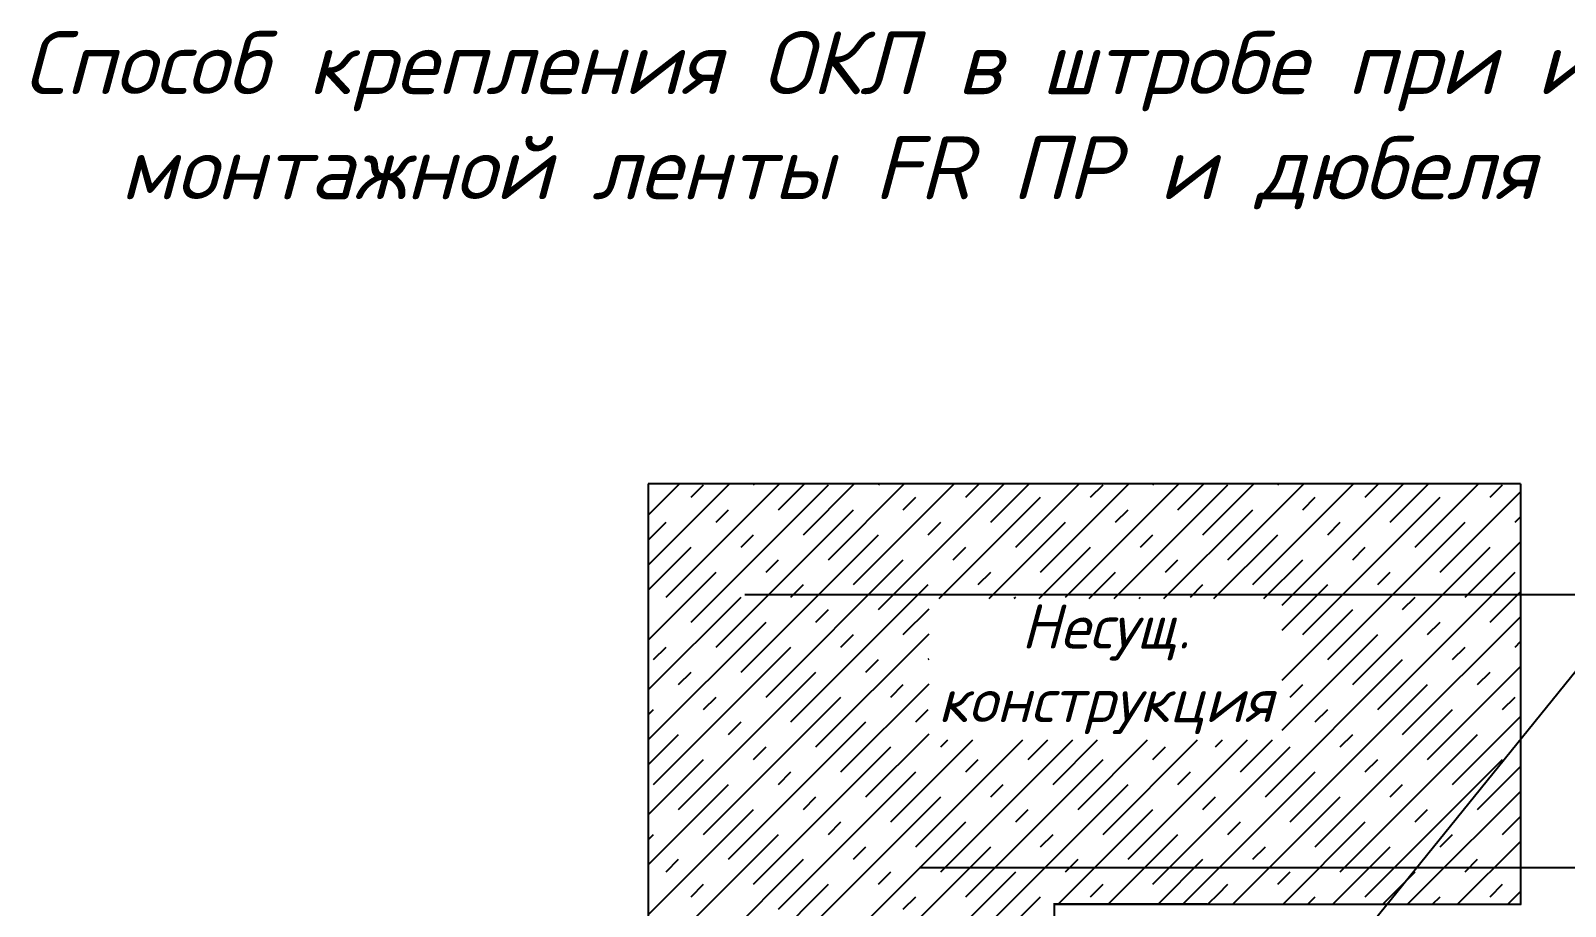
# Model space of a CAD drawing. Extents: x -152830 to 1281226, y -304852 to -2349.
# Drawn here: x 1095293 to 1101378, y -66934 to -63463 of the extents above; entities that cross this region are included whole.
import ezdxf
from ezdxf import colors
from ezdxf.entities.mleader import LeaderData, LeaderLine
from ezdxf.math import Vec2, Vec3

# ---------------------------------------------------------------- set-up
doc = ezdxf.new("R2010")
doc.units = 0
doc.header["$LTSCALE"] = 100
doc.styles.add('OlympDesign', font='isocpeui.ttf', dxfattribs={"height": 250})

# ---------------------------------------------------------------- blocks, each defined once
blk = doc.blocks.new('_Dot')
at = {"color": 0, "linetype": 'ByBlock', "lineweight": -2}
blk.add_line((-0.5, 0), (-1, 0), dxfattribs=at)
at = {"color": 0, "linetype": 'ByBlock', "const_width": 0.5}
blk.add_lwpolyline([(-0.25, 0, 1), (0.25, 0, 1)], format="xyb", close=True, dxfattribs=at)

msp = doc.modelspace()

# ---------------------------------------------------------------- linework, layer by layer
for p, q in [((1101200.075764, -65259.168856), (1097741.549676, -65259.168856)), ((1097741.549676, -65259.168856), (1097741.549676, -70159.168932)), ((1097741.549676, -65383.480768), (1097865.861588, -65259.168856)), ((1097741.549676, -65581.470667), (1098063.851487, -65259.168856)), ((1097812.729505, -65708.280737), (1098261.841385, -65259.168856)), ((1097911.724454, -65807.275686), (1098456.196676, -65262.803465)), ((1097911.724454, -65312.300939), (1097961.221929, -65262.803465)), ((1098159.211827, -65262.803465), (1098162.846436, -65259.168856)), ((1098258.206777, -65361.798414), (1098360.836335, -65259.168856)), ((1098357.201726, -65460.793363), (1098558.826234, -65259.168856)), ((1098456.196676, -65559.788313), (1098756.816132, -65259.168856)), ((1098555.191625, -65658.783262), (1098954.806031, -65259.168856)), ((1098654.186574, -65262.803465), (1098657.821183, -65259.168856)), ((1098654.186574, -65757.778211), (1099152.79593, -65259.168856)), ((1099000.668897, -65312.300939), (1099053.80098, -65259.168856)), ((1099099.663846, -65411.295889), (1099251.790879, -65259.168856)), ((1099198.658796, -65510.290838), (1099449.780778, -65259.168856)), ((1099297.653745, -65609.285787), (1099647.770677, -65259.168856)), ((1099396.648695, -65708.280737), (1099845.760575, -65259.168856)), ((1099495.643644, -65312.300939), (1099545.141119, -65262.803465)), ((1099588.750396, -65714.168934), (1100040.115865, -65262.803465)), ((1099743.131017, -65262.803465), (1099746.765626, -65259.168856)), ((1099842.125967, -65361.798414), (1099944.755525, -65259.168856)), ((1099941.120916, -65460.793363), (1100142.745423, -65259.168856)), ((1100040.115865, -65559.788313), (1100340.735322, -65259.168856)), ((1100139.110815, -65658.783262), (1100538.725221, -65259.168856)), ((1100238.105764, -65262.803465), (1100241.740373, -65259.168856)), ((1100255.076172, -65740.807803), (1100736.71512, -65259.168856)), ((1100584.588087, -65312.300939), (1100637.72017, -65259.168856)), ((1100683.583036, -65411.295889), (1100835.710069, -65259.168856)), ((1100782.577986, -65510.290838), (1101033.699968, -65259.168856)), ((1101079.562834, -65312.300939), (1101129.060308, -65262.803465)), ((1098753.181524, -65361.798414), (1098802.678998, -65312.300939)), ((1098895.785751, -65714.168934), (1099297.653745, -65312.300939)), ((1100337.100714, -65361.798414), (1100386.598188, -65312.300939)), ((1100337.100714, -65856.773161), (1100881.572935, -65312.300939)), ((1100881.572935, -65609.285787), (1101200.075764, -65290.782959)), ((1097741.549676, -65482.475718), (1097812.729505, -65411.295889)), ((1098010.719403, -65906.270635), (1098555.191625, -65361.798414)), ((1098010.719403, -65411.295889), (1098060.216878, -65361.798414)), ((1098852.176473, -65460.793363), (1098901.673948, -65411.295889)), ((1099093.77565, -65714.168934), (1099396.648695, -65411.295889)), ((1099594.638593, -65411.295889), (1099644.136068, -65361.798414)), ((1099786.740295, -65714.168934), (1100139.110815, -65361.798414)), ((1100436.095663, -65460.793363), (1100485.593138, -65411.295889)), ((1100436.095663, -65955.76811), (1100980.567884, -65411.295889)), ((1101178.557783, -65411.295889), (1101200.075764, -65389.777908)), ((1098109.714353, -66005.265585), (1098654.186574, -65460.793363)), ((1098109.714353, -65510.290838), (1098159.211827, -65460.793363)), ((1099693.633543, -65510.290838), (1099743.131017, -65460.793363)), ((1099984.730194, -65714.168934), (1100238.105764, -65460.793363)), ((1097741.549676, -65680.465617), (1097911.724454, -65510.290838)), ((1098951.171422, -65559.788313), (1099000.668897, -65510.290838)), ((1099291.765548, -65714.168934), (1099495.643644, -65510.290838)), ((1100535.090612, -65559.788313), (1100584.588087, -65510.290838)), ((1100535.090612, -66054.76306), (1101079.562834, -65510.290838)), ((1100980.567884, -65708.280737), (1101200.075764, -65488.772858)), ((1098208.709302, -66104.260534), (1098753.181524, -65559.788313)), ((1098208.709302, -65609.285787), (1098258.206777, -65559.788313)), ((1099792.628492, -65609.285787), (1099842.125967, -65559.788313)), ((1100182.720093, -65714.168934), (1100337.100714, -65559.788313)), ((1097741.549676, -65878.455515), (1098010.719403, -65609.285787)), ((1099050.166372, -65658.783262), (1099099.663846, -65609.285787)), ((1099489.755447, -65714.168934), (1099594.638593, -65609.285787)), ((1100634.085562, -65658.783262), (1100683.583036, -65609.285787)), ((1100634.085562, -66153.758009), (1101178.557783, -65609.285787)), ((1097741.549676, -66076.445414), (1098109.714353, -65708.280737)), ((1098307.704252, -66203.255484), (1098852.176473, -65658.783262)), ((1098307.704252, -65708.280737), (1098357.201726, -65658.783262)), ((1099192.770599, -65714.168934), (1099198.658796, -65708.280737)), ((1099687.745346, -65714.168934), (1099693.633543, -65708.280737)), ((1099891.623441, -65708.280737), (1099941.120916, -65658.783262)), ((1100255.076172, -65839.802753), (1100436.095663, -65658.783262)), ((1100733.080511, -65757.778211), (1100782.577986, -65708.280737)), ((1101079.562834, -65807.275686), (1101200.075764, -65686.762756)), ((1098406.699201, -65807.275686), (1098456.196676, -65757.778211)), ((1098753.181524, -65856.773161), (1098855.078972, -65754.875712)), ((1100255.076172, -66037.792652), (1100535.090612, -65757.778211)), ((1097741.549676, -66274.435313), (1098208.709302, -65807.275686)), ((1100733.080511, -66252.752958), (1101200.075764, -65785.757706)), ((1100832.07546, -65856.773161), (1100881.572935, -65807.275686)), ((1098406.699201, -66302.250433), (1098855.078972, -65853.870661)), ((1098505.69415, -65906.270635), (1098555.191625, -65856.773161)), ((1100255.076172, -66235.78255), (1100634.085562, -65856.773161)), ((1101178.557783, -65906.270635), (1101200.075764, -65884.752655)), ((1097763.23203, -65955.76811), (1097812.729505, -65906.270635)), ((1097763.23203, -66450.742857), (1098307.704252, -65906.270635)), ((1098604.6891, -66005.265585), (1098654.186574, -65955.76811)), ((1098852.176473, -65955.76811), (1098855.078972, -65952.865611)), ((1100188.608289, -66500.240332), (1100733.080511, -65955.76811)), ((1100931.07041, -65955.76811), (1100980.567884, -65906.270635)), ((1097862.226979, -66054.76306), (1097911.724454, -66005.265585)), ((1097862.226979, -66549.737806), (1098406.699201, -66005.265585)), ((1100893.730166, -66290.093202), (1101200.075764, -65983.747604)), ((1101030.065359, -66054.76306), (1101079.562834, -66005.265585)), ((1098505.69415, -66401.245382), (1098855.078972, -66051.86056)), ((1098703.684049, -66104.260534), (1098753.181524, -66054.76306)), ((1100287.603239, -66599.235281), (1100832.07546, -66054.76306)), ((1100287.603239, -66104.260534), (1100337.100714, -66054.76306)), ((1097961.221929, -66153.758009), (1098010.719403, -66104.260534)), ((1097961.221929, -66648.732756), (1098505.69415, -66104.260534)), ((1101129.060308, -66153.758009), (1101178.557783, -66104.260534)), ((1097741.549676, -66175.440363), (1097763.23203, -66153.758009)), ((1098802.678998, -66203.255484), (1098852.176473, -66153.758009)), ((1100386.598188, -66203.255484), (1100436.095663, -66153.758009)), ((1100596.653197, -66488.175221), (1100931.07041, -66153.758009)), ((1100931.07041, -66450.742857), (1101200.075764, -66181.737503)), ((1097741.549676, -66373.430262), (1097862.226979, -66252.752958)), ((1098060.216878, -66252.752958), (1098109.714353, -66203.255484)), ((1098060.216878, -66747.727705), (1098604.6891, -66203.255484)), ((1098604.6891, -66500.240332), (1098855.078972, -66249.850459)), ((1100485.593138, -66797.22518), (1101030.065359, -66252.752958)), ((1100485.593138, -66302.250433), (1100535.090612, -66252.752958)), ((1098159.211827, -66351.747908), (1098208.709302, -66302.250433)), ((1098159.211827, -66846.722654), (1098703.684049, -66302.250433)), ((1098703.684049, -66599.235281), (1099028.75201, -66274.16732)), ((1098802.678998, -66698.23023), (1099226.741909, -66274.16732)), ((1098901.673948, -66797.22518), (1099424.731808, -66274.16732)), ((1098901.673948, -66302.250433), (1098929.757061, -66274.16732)), ((1099248.15627, -66351.747908), (1099325.736859, -66274.16732)), ((1099347.15122, -66450.742857), (1099523.726757, -66274.16732)), ((1099446.146169, -66549.737806), (1099721.716656, -66274.16732)), ((1099545.141119, -66648.732756), (1099919.706555, -66274.16732)), ((1099644.136068, -66747.727705), (1100117.696453, -66274.16732)), ((1099743.131017, -66351.747908), (1099792.628492, -66302.250433)), ((1099743.131017, -66846.722654), (1100287.603239, -66302.250433)), ((1099990.618391, -66302.250433), (1100018.701504, -66274.16732)), ((1100089.61334, -66401.245382), (1100216.691403, -66274.16732)), ((1100832.07546, -66351.747908), (1100893.730166, -66290.093202)), ((1097741.549676, -66571.420161), (1097961.221929, -66351.747908)), ((1099000.668897, -66896.220129), (1099545.141119, -66351.747908)), ((1099000.668897, -66401.245382), (1099050.166372, -66351.747908)), ((1100584.588087, -66896.220129), (1101129.060308, -66351.747908)), ((1100584.588087, -66401.245382), (1100634.085562, -66351.747908)), ((1101030.065359, -66549.737806), (1101200.075764, -66379.727402)), ((1098258.206777, -66450.742857), (1098307.704252, -66401.245382)), ((1098258.206777, -66945.717604), (1098802.678998, -66401.245382)), ((1099842.125967, -66450.742857), (1099891.623441, -66401.245382)), ((1099863.219082, -66924.624488), (1100386.598188, -66401.245382)), ((1097741.549676, -66769.41006), (1098060.216878, -66450.742857)), ((1098357.201726, -66549.737806), (1098406.699201, -66500.240332)), ((1098357.201726, -67044.712553), (1098901.673948, -66500.240332)), ((1099099.663846, -66995.215079), (1099644.136068, -66450.742857)), ((1099099.663846, -66500.240332), (1099149.161321, -66450.742857)), ((1099941.120916, -66549.737806), (1099990.618391, -66500.240332)), ((1100299.576229, -66686.257241), (1100485.593138, -66500.240332)), ((1100386.598188, -66698.23023), (1100596.653197, -66488.175221)), ((1100683.583036, -66500.240332), (1100733.080511, -66450.742857)), ((1100821.371025, -66857.42709), (1101200.075764, -66478.722351)), ((1097741.549676, -66967.399958), (1098159.211827, -66549.737806)), ((1099198.658796, -66599.235281), (1099248.15627, -66549.737806)), ((1099368.936212, -66923.932612), (1099743.131017, -66549.737806)), ((1100782.577986, -66599.235281), (1100832.07546, -66549.737806)), ((1098456.196676, -66648.732756), (1098505.69415, -66599.235281)), ((1098456.196676, -67143.707503), (1099000.668897, -66599.235281)), ((1100040.115865, -66648.732756), (1100089.61334, -66599.235281)), ((1100258.645379, -66925.177989), (1100584.588087, -66599.235281)), ((1101129.060308, -66648.732756), (1101200.075764, -66577.717301)), ((1097741.549676, -67165.389857), (1098258.206777, -66648.732756)), ((1097741.549676, -66670.41511), (1097763.23203, -66648.732756)), ((1099297.653745, -66698.23023), (1099347.15122, -66648.732756)), ((1099566.64936, -66924.209363), (1099842.125967, -66648.732756)), ((1100060.93223, -66924.901239), (1100299.576229, -66686.257241)), ((1100881.572935, -66698.23023), (1100931.07041, -66648.732756)), ((1100950.641397, -66926.146616), (1101200.075764, -66676.71225)), ((1097812.729505, -67292.199927), (1098357.201726, -66747.727705)), ((1097812.729505, -66797.22518), (1097862.226979, -66747.727705)), ((1098555.191625, -66747.727705), (1098604.6891, -66698.23023)), ((1098555.191625, -67242.702452), (1099099.663846, -66698.23023)), ((1099396.648695, -66797.22518), (1099446.146169, -66747.727705)), ((1099764.362508, -66924.486113), (1099941.120916, -66747.727705)), ((1100139.110815, -66747.727705), (1100188.608289, -66698.23023)), ((1100456.358527, -66925.45474), (1100683.583036, -66698.23023)), ((1100980.567884, -66797.22518), (1101030.065359, -66747.727705)), ((1098654.186574, -66846.722654), (1098703.684049, -66797.22518)), ((1098654.186574, -67341.697401), (1099198.658796, -66797.22518)), ((1100238.105764, -66846.722654), (1100287.603239, -66797.22518)), ((1100654.071675, -66925.73149), (1100782.577986, -66797.22518)), ((1097911.724454, -67391.194876), (1098456.196676, -66846.722654)), ((1097911.724454, -66896.220129), (1097961.221929, -66846.722654)), ((1099495.643644, -66896.220129), (1099545.141119, -66846.722654)), ((1100002.49926, -66884.33926), (1100040.115865, -66846.722654)), ((1100752.928249, -66925.869866), (1100821.371025, -66857.42709)), ((1101079.562834, -66896.220129), (1101129.060308, -66846.722654)), ((1098753.181524, -66945.717604), (1098802.678998, -66896.220129)), ((1098753.181524, -67440.692351), (1099297.653745, -66896.220129)), ((1099962.075656, -66924.762864), (1100002.49926, -66884.33926)), ((1100357.501953, -66925.316365), (1100386.598188, -66896.220129)), ((1100851.784823, -66926.008241), (1100881.572935, -66896.220129)), ((1101148.354546, -66926.423367), (1101200.075764, -66874.702149))]:
    msp.add_line(p, q)
at = {"const_width": 6.3}
msp.add_lwpolyline([(1101200.075764, -70159.168932), (1101200.075764, -68523.749716), (1099351.200239, -68523.749716), (1099351.200239, -66923.907786), (1101200.075764, -66926.495764), (1101200.075764, -65259.168856)], dxfattribs=at)
msp.add_lwpolyline([(1101200.075764, -65259.168856), (1101200.075764, -66926.495764), (1099351.200239, -66926.495764), (1099351.200239, -68523.749716), (1101200.075764, -68523.749716), (1101200.075764, -70159.168932)])
at = {"const_width": 0.07}
msp.add_lwpolyline([(1100255.076172, -66274.16732), (1098855.078972, -66274.16732), (1098855.078972, -65714.168934), (1100255.076172, -65714.168934)], close=True, dxfattribs=at)

# ---------------------------------------------------------------- texts
at = {"attachment_point": 5, "style": 'OlympDesign'}
for s, insert, char_height, width in [('Способ крепления ОКЛ в штробе при использовании \\Pмонтажной ленты FR ПР и дюбеля с саморезом', (1099450.279674, -63831.57755), 250, 12289.59689783), ('Несущ.\\Pконструкция', (1099555.077572, -65994.168127), 175, 1399.99719965)]:
    msp.add_mtext(s, dxfattribs=dict(at, insert=insert, char_height=char_height, width=width))

# ---------------------------------------------------------------- leaders
ml = msp.add_multileader_mtext('Standard')
ml.set_content('Труба гофрированная\\PППЛ, %%C20мм', color=256, style='OlympDesign')
ml.set_leader_properties(color=256, linetype='ByLayer', lineweight=-1)
ml.set_arrow_properties(name='DOT')
ml.build(insert=Vec2(0, 0))
ml.multileader.update_dxf_attribs({"text_left_attachment_type": 6, "text_right_attachment_type": 6, "dogleg_length": 2, "arrow_head_size": 50})
ctx = ml.context
ctx.base_point, ctx.char_height, ctx.arrow_head_size, ctx.landing_gap_size, ctx.plane_origin = Vec3(1101862.939358, -65699.673983), 250, 50, 0, Vec3(1100339.256043, -63873.865942)
ctx.left_attachment, ctx.right_attachment = 6, 6
notes = []
notes.append((ctx, [(0, (1, 1, 0), (1101662.939358, -65699.673983), (1, 0), 200, [(0, [(1100538.381301, -67090.593721)], 0, [])])]))
ctx.mtext.insert, ctx.mtext.width, ctx.mtext.flow_direction = Vec3(1101862.939358, -65399.673983), 3701.56875954, 5
ml = msp.add_multileader_mtext('Standard')
ml.set_content('Монтажная лента \\PFR ПР', color=256, style='OlympDesign')
ml.set_leader_properties(color=256, linetype='ByLayer', lineweight=-1)
ml.set_arrow_properties(name='DOT')
ml.build(insert=Vec2(0, 0))
ml.multileader.update_dxf_attribs({"text_left_attachment_type": 6, "text_right_attachment_type": 6, "dogleg_length": 2, "arrow_head_size": 50})
ctx = ml.context
ctx.base_point, ctx.char_height, ctx.arrow_head_size, ctx.landing_gap_size, ctx.plane_origin = Vec3(1101900.497101, -66781.483717), 250, 50, 0, Vec3(1100376.813787, -64955.675677)
ctx.left_attachment, ctx.right_attachment = 6, 6
notes.append((ctx, [(0, (1, 1, 0), (1101700.497101, -66781.483717), (1, 0), 200, [(0, [(1101136.804273, -67331.586385)], 0, [])])]))
ctx.mtext.insert, ctx.mtext.width, ctx.mtext.flow_direction = Vec3(1101900.497101, -66481.483717), 3701.56875954, 5
for ctx, leaders in notes:
    for number, flags, end, landing, length, lines in leaders:
        leader = LeaderData()
        leader.index, (leader.has_last_leader_line, leader.has_dogleg_vector, leader.attachment_direction) = number, flags
        leader.last_leader_point, leader.dogleg_vector, leader.dogleg_length = Vec3(end), Vec3(landing), length
        for number, points, colour, breaks in lines:
            line = LeaderLine()
            line.index, line.vertices, line.color, line.breaks = number, Vec3.list(points), colors.encode_raw_color(colour), breaks
            leader.lines.append(line)
        ctx.leaders.append(leader)

doc.saveas('drawing.dxf')
